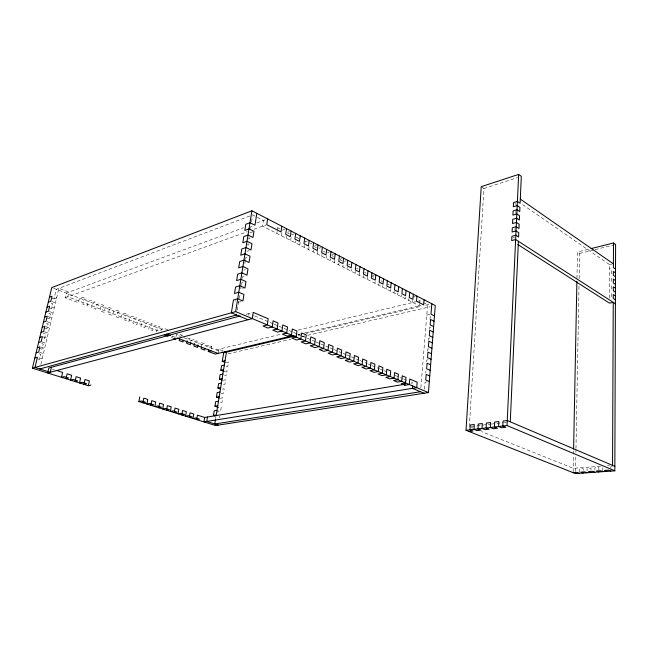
<?xml version="1.0" encoding="UTF-8"?>
<svg xmlns="http://www.w3.org/2000/svg" width="648" height="648" viewBox="0 0 648 648"><rect width="100%" height="100%" fill="white"/><g stroke="black" fill="none" stroke-linecap="round" stroke-linejoin="round"><path stroke-width="0.49" stroke-dasharray="3.24 2.43" d="M609.485 298.242L609.679 264.724L521.405 203.756M610.805 468.431L610.813 466.649L612.433 466.528M611.655 296.752L611.672 292.888L613.559 292.491M611.696 289.04L611.712 285.201L613.591 284.796M611.728 281.378L611.753 277.563L613.624 277.142M611.769 273.764L611.785 269.973L609.655 268.507M602.786 470.78L602.818 467.249M598.825 470.181L598.849 467.54L594.913 467.832L594.88 470.472M590.976 469.873L591 468.123L587.104 468.415L587.072 471.031M583.216 470.44L583.24 468.698L579.401 468.99L579.344 472.457M573.164 471.801L573.488 455.188M573.504 454.175L573.585 450.133M576.955 278.276L577.473 251.991L590.125 248.832M575.537 471.582L575.821 456.435M575.894 452.393L575.951 449.364M575.975 448.351L579.029 284.747M579.142 278.689L579.62 253.441L577.473 251.991M515.014 230.178L515.111 228.193M515.8 213.346L515.897 211.37M469.338 426.684L483.918 188.503L481.221 186.673M424.464 389.246L425.023 382.255L426.74 381.972M425.768 372.965L425.914 371.11M426.659 361.9L426.805 360.061L429.365 359.591M427.534 350.941L427.68 349.118L429.381 348.786M428.409 340.07L428.555 338.272L431.09 337.746M429.268 329.306L429.413 327.515L431.098 327.151M430.053 319.521L430.272 316.856L431.949 316.483M420.86 387.707L427.64 304.754L423.314 302.535M419.572 304.147L419.426 305.84L262.537 226.176L263.428 220.45L252.655 214.917L255.166 213.97M419.645 303.305L419.855 300.761L422.447 302.089M412.29 302.219L412.444 300.518M408.686 300.389L408.839 298.679M405.049 298.542L405.203 296.825M401.387 296.679L401.549 294.962M397.694 294.808L397.856 293.082M393.976 292.92L394.146 291.187M390.234 291.017L390.396 289.283M386.451 289.097L386.629 287.356M382.644 287.169L382.822 285.42M378.813 285.217L378.991 283.468M374.941 283.257L375.127 281.499M367.116 279.28L367.408 276.631M363.164 277.271L363.358 275.497M359.17 275.246L359.47 272.573M355.144 273.205L355.347 271.415M351.095 271.139L351.297 269.349M347.004 269.066L347.215 267.268M342.881 266.976L343.1 265.17M338.726 264.862L338.945 263.056M334.538 262.74L334.87 260.018M330.318 260.593L330.545 258.779M326.057 258.431L326.406 255.693M321.764 256.252L321.999 254.421M317.439 254.056L317.795 251.303M313.073 251.837L313.316 249.998M308.675 249.601L309.047 246.831M304.236 247.35L304.487 245.495M299.757 245.074L300.146 242.287M295.245 242.781L295.504 240.918M290.693 240.473L291.09 237.662M286.1 238.14L286.367 236.261M281.467 235.783L282.018 232.016M276.793 233.418L277.077 231.522M277.223 230.583L277.644 227.748L280.163 226.849M248.654 315.309L248.929 313.543L253.587 315.511M219.502 417.879L219.794 416.073M237.354 310.076L239.063 299.449M239.209 298.526L239.663 295.747L242.214 294.994M241.283 285.647L240.691 289.308L243.251 288.538M241.429 284.731L241.728 282.901L244.272 282.115M242.457 278.348L242.749 276.526L244.45 275.991M245.357 260.302L244.782 263.89L246.475 263.331M245.503 259.411L245.794 257.621L248.33 256.77M248.079 243.413L247.795 245.179L249.48 244.588M249.067 237.249L248.783 239.007L251.311 238.116M250.476 228.509L250.752 226.76L253.271 225.836M251.546 221.827L252.501 215.906M215.654 418.551L215.954 416.737M218.028 410.127L217.728 411.958L220.539 411.48L221.276 406.904L219.405 407.228M218.052 353.435L218.749 349.215L223.025 350.843M211.305 349.086L211.734 346.542L208.194 345.198L205.44 345.878L205.003 348.421M201.439 347.077L201.884 344.525L204.63 343.837L201.05 342.468L198.296 343.173M176.013 336.571L176.337 334.838L179.059 334.101L182.785 335.518M172.109 336.02L171.785 337.754L173.664 338.459M160.89 330.853L161.222 329.103L163.936 328.342L167.751 329.791M156.541 332.035L157.391 327.653L160.097 326.876L156.233 325.409L153.527 326.187L152.669 330.577L148.773 329.111L149.639 324.713L152.337 323.927L148.424 322.437L145.727 323.231L144.852 327.645L140.908 326.163L141.791 321.732L144.48 320.93L140.511 319.424L137.822 320.234L136.931 324.672L132.929 323.166L133.836 318.719L136.517 317.901L132.5 316.37L129.819 317.196L128.903 321.659L124.853 320.136L125.777 315.665L128.45 314.831L124.384 313.276L121.711 314.118L120.779 318.605L116.672 317.066L117.62 312.563L120.277 311.72L116.154 310.149L113.497 311L112.541 315.511L108.378 313.948L109.35 309.428L111.999 308.561L107.819 306.974L105.17 307.849L104.19 312.377L99.97 310.797L100.967 306.253L103.607 305.37L99.363 303.75L96.73 304.641L95.726 309.201L91.457 307.598L92.47 303.029L95.102 302.13L90.801 300.494L88.177 301.401L87.156 305.986L82.823 304.358L83.859 299.765L86.476 298.841L82.118 297.189L79.51 298.112L78.465 302.721L65.197 297.74L66.282 293.099L243.502 227.788M40.848 364.33L58.887 288.336L68.874 292.143L67.789 296.8L159.189 331.25M44.477 338.969L45.692 333.89L42.89 332.926M52.196 298.226L54.027 298.906L56.311 289.316L251.716 215.274M256.786 222.896L265.939 219.526M54.027 298.906L56.603 297.959L53.857 296.938M65.197 297.74L247.334 231.684M253.984 229.279L265.891 224.961M249.772 232.867L253.133 231.66M282.301 230.137L284.82 229.254M287.752 232.211L289.437 231.636M291.495 234.859L294.014 233.993M246.791 251.384L249.326 250.517M307.517 240.951L304.989 241.785L307.646 243.154M310.262 243.786L311.939 243.235M483.918 188.503L517.485 177.584M314.644 246.038L316.329 245.495M243.769 270.192L245.462 269.649M319.002 248.281L320.687 247.739M327.596 252.696L329.281 252.169M331.841 254.883L333.526 254.356M340.224 259.192L341.917 258.682M344.372 261.322L346.056 260.82M241.178 301.49L238.618 302.227L235.175 300.745M372.454 275.756L374.139 275.295M246.005 314.337L251.497 312.838M181.877 335.761L180.055 336.247L176.337 334.838M187.418 339.042L190.156 338.329L187.402 337.276M191.071 340.427L193.809 339.714L197.438 341.099L194.692 341.804M579.62 253.441L594.208 249.828M595.18 249.585L614.628 244.758M208.98 347.223L211.734 346.542M412.744 297.108L415.263 296.492M215.995 349.88L281.54 334.084M298.21 330.067L415.935 301.709M416.915 301.474L421.532 300.356M297.618 334.627L300.567 333.931M304.495 332.999L421.103 305.443M298.096 335.267L300.056 334.805M305.945 333.42L421.751 306.148M425.679 305.216L429.316 304.366M609.679 264.724L611.542 264.295M228.096 353.865L290.936 339.212M301.741 336.693L306.65 335.551M307.63 335.324L430.377 306.698M426.789 315.114L430.159 314.353M225.723 362.653L228.501 362.03L227.788 366.444L225.01 367.06M225.221 371.272L227.075 370.875L226.355 375.322L224.5 375.71M222.855 380.352L225.642 379.785L224.921 384.264L223.058 384.637M222.337 389.124L224.192 388.76L223.471 393.271L220.676 393.798M219.939 398.309L222.742 397.799L222.005 402.343L219.21 402.845M410.873 383.243L412.865 382.911L409.155 381.34M471.339 426.441L490.301 424.189M491.297 424.067L503.277 422.642M504.274 422.52L506.274 422.285M600.453 466.276L573.229 468.326L481.513 431.56M607.508 465.75L609.525 465.596M52.464 369.174L54.302 369.765M39.325 357.85L42.169 358.765M37.689 358.903L39.585 359.51L40.816 354.343L38.929 353.727M39.625 352.342L43.4 353.581M40.16 348.575L42.039 349.199L43.262 344.072L41.383 343.448M40.856 347.166L44.631 348.413M42.088 342.014L45.846 343.278M43.319 336.879L47.061 338.151M44.534 331.776L48.276 333.056M45.036 328.18L46.899 328.828L48.098 323.789L46.243 323.133M45.757 326.681L49.475 327.977M46.964 321.619L50.682 322.923M48.171 316.572L51.872 317.885M47.442 318.111L49.289 318.767L50.479 313.77L47.717 312.781M49.37 311.542L53.063 312.871M49.831 308.124L51.67 308.796L52.853 303.839L50.107 302.827M51.484 306.877L54.246 307.881M51.759 301.555L55.428 302.908M172.384 336.223L176.151 337.64M53.59 288.279L164.276 330.261M183.749 337.649L220.263 351.5M471.218 427.429L473.089 428.182M254.518 315.908L273.148 323.789M274.08 324.186L277.806 325.766M278.737 326.155L292.718 332.068M293.649 332.464L297.375 334.044M298.307 334.433L301.101 335.615M302.033 336.012L311.348 339.957M312.279 340.346L315.074 341.528M316.005 341.925L319.731 343.505M320.663 343.894L329.054 347.441M329.986 347.838L332.78 349.021M333.712 349.418L342.095 352.966M343.027 353.354L345.821 354.537M346.753 354.934L350.479 356.513M351.41 356.902L358.862 360.061M359.794 360.458L367.246 363.609M368.177 364.006L370.98 365.189M371.911 365.577L379.364 368.736M380.295 369.125L383.09 370.308M384.021 370.705L388.679 372.673M395.199 375.435L402.651 378.586M403.583 378.983L408.232 380.951M277.644 227.748L279.968 228.938M287.68 232.899L289.202 233.677M296.031 237.184L298.728 238.569M314.677 246.758L316.418 247.649M323.328 251.205L325.037 252.08M331.841 255.571L333.526 256.438M340.216 259.872L341.869 260.723M348.454 264.101L350.082 264.935M356.554 268.264L358.158 269.082M364.532 272.354L366.112 273.173M372.389 276.388L373.945 277.19M380.878 280.754L382.409 281.54M387.723 284.261L389.229 285.039M513.273 237.2L514.65 238.091M514.86 203.513L516.221 204.444"/><path stroke-width="0.97" d="M612.546 465.369L613.243 302.357L609.452 303.126L517.841 244.539M591.106 248.589L613.494 243L613.389 267.648L615.519 269.123M615.398 303.75L515.638 239.525L511.685 240.602L511.896 236.318L515.84 235.224L518.586 237.006L518.781 232.737L516.035 230.939L512.098 232.049L512.301 227.788L516.237 226.67L518.975 228.477L519.161 224.24L516.432 222.418L512.503 223.552L512.706 219.324L516.626 218.182L519.356 220.012L519.542 215.8L516.821 213.962L512.908 215.12L513.111 210.924L517.015 209.758L519.736 211.604L519.923 207.425L517.209 205.57L513.313 206.744L513.508 202.581L517.404 201.398L520.109 203.261L521.324 176.329L518.651 174.401L481.221 186.673L466.009 430.312L575.505 473.599L614.839 470.813L615.6 244.523L613.494 243M573.601 449.121L576.898 281.305M614.839 470.813L507.036 425.542L518.651 174.401M510.268 421.808L518.4 241.299M139.782 396.876L138.875 401.525L215.533 425.534L428.458 392.575L435.286 305.556L251.918 210.794L51.775 287.591L32.4 368.186L88.347 385.706L91.02 385.074M431.827 303.766L431.001 314.159L434.476 315.916M424.051 299.749L423.63 304.852L416.502 301.207L416.939 296.079M412.63 385.625L412.403 388.346L424.14 393.247M403.89 384.402L204.703 417.474L203.966 421.913L416.721 387.65L417.174 382.19L409.763 379.04L409.293 384.531L404.968 385.244L405.284 381.599M413.343 294.216L412.889 299.36L409.261 297.505L409.722 292.345M406.069 290.458L405.599 295.634L401.914 293.747L402.392 288.554M398.682 286.643L398.196 291.851L394.446 289.931L394.948 284.707M391.181 282.763L390.671 288.004L386.864 286.06L387.391 280.803M383.567 278.826L383.033 284.099L379.161 282.123L379.712 276.834M375.824 274.825L375.265 280.13L371.345 278.122L371.911 272.8M367.959 270.759L367.384 276.097L363.39 274.064L363.982 268.709M359.972 266.636L359.373 272.006L355.315 269.933L355.93 264.546M351.848 262.44L351.224 267.843L347.109 265.737L347.741 260.318M343.602 258.171L342.954 263.615L338.766 261.468L339.422 256.017M335.21 253.838L334.538 259.313L330.278 257.135L330.966 251.643M326.689 249.431L325.985 254.939L321.659 252.728L322.372 247.204M318.014 244.952L317.293 250.501L312.887 248.249L313.624 242.684M309.201 240.4L308.448 245.981L303.969 243.689L304.738 238.091M300.235 235.759L299.457 241.38L294.897 239.055L295.699 233.418M291.114 231.053L290.304 236.706L285.671 234.333L286.497 228.663M281.839 226.257L280.997 231.944L266.733 224.654L267.616 218.903M256.835 213.338L254.948 225.221L249.99 222.718L245.803 224.281L244.806 230.405L249.002 228.874L253.967 231.352L252.987 237.516L247.998 235.054L243.802 236.561L242.789 242.757L246.993 241.275L252.007 243.713L251.011 249.942L245.989 247.528L241.777 248.978L240.756 255.239L244.976 253.805L250.015 256.203L249.01 262.497L243.956 260.123L239.728 261.533L238.691 267.859L242.927 266.482L248.006 268.831L246.993 275.189L241.898 272.865L237.654 274.217L236.617 280.616L240.862 279.288L245.973 281.588L244.952 288.028L239.817 285.744L235.564 287.04L234.511 293.504L238.772 292.232L243.923 294.492L242.887 300.996L237.719 298.76L233.45 300.008L231.36 312.814L247.957 319.739M215.509 419.45L214.772 423.978L420.528 391.732M32.4 368.186L235.637 311.623L251.918 210.794M215.217 415.967L213.443 415.392L214.196 410.8L216.991 410.322M218.473 407.389L214.942 406.223L215.687 401.671L218.481 401.161M219.065 398.018L216.432 397.127L217.169 392.599L219.964 392.064M220.531 389.002L217.906 388.087L218.643 383.6L221.43 383.033M221.989 380.044L219.38 379.121L220.109 374.657L222.888 374.074M224.297 371.474L220.83 370.219L221.559 365.788L224.362 364.97M224.864 362.337L222.28 361.373L223.681 352.796L295.148 335.964M207.506 417.004L206.769 421.459L218.344 425.096M293.69 335.559L215.29 354.083L208.259 351.443L208.551 349.758M205.003 348.421L204.711 350.114L201.147 348.778L201.439 347.077M198.005 344.874L197.559 347.425L193.946 346.073L194.392 343.513M189.435 416.413L190.058 412.825L193.752 413.999L192.983 418.478L195.777 418.009L199.463 419.167L196.668 419.629L197.429 415.166L204.703 417.474M190.763 342.136L190.31 344.704L186.648 343.335L187.11 340.759M174.385 411.691L175.033 408.062L178.824 409.261L178.022 413.789L180.8 413.303L184.583 414.485L181.796 414.971L182.59 410.459L186.341 411.642L185.555 416.146L188.341 415.668L192.075 416.842L189.281 417.312M183.279 340.232L182.971 341.95L179.261 340.565L179.577 338.839M166.706 409.285L167.378 405.632L171.218 406.847L170.392 411.399L173.17 410.897L176.993 412.104L174.223 412.598M168.01 336.336L168.504 333.728M88.347 385.706L89.383 380.886L84.993 379.501L84.159 383.357M75.265 380.57L76.132 376.682L80.579 378.1L79.518 382.936L82.175 382.296L86.613 383.689L83.948 384.329M51.386 367.295L50.228 372.26L34.984 367.465L37.43 357.234L34.854 357.988M49.459 297.205L52.026 296.249L50.844 301.223L48.268 302.154M47.077 307.128L49.645 306.204L48.446 311.21L45.878 312.117M44.672 317.131L47.247 316.24L46.04 321.286L43.465 322.161M42.25 327.216L44.825 326.357L43.602 331.452L41.026 332.294M39.803 337.389L42.379 336.563L41.148 341.699L38.572 342.509M37.341 347.644L39.917 346.858L38.678 352.034L36.094 352.804M39.755 368.963L236.569 314.985M240.165 315.924L48.778 368.007L47.62 372.948L252.258 318.597L253.214 312.377L268.199 318.751L267.292 324.907L262.983 326.009L267.899 328.058L272.217 326.973L273.108 320.841L277.968 322.915L277.093 329.022L272.776 330.091L277.611 332.108L281.929 331.055L282.787 324.964L287.558 326.997L286.716 333.064L282.398 334.109L287.145 336.085L291.462 335.057L292.297 329.014L296.986 331.015L296.176 337.033L291.851 338.045L296.517 339.998L300.842 338.993L301.636 332.991L306.245 334.959L305.467 340.937L301.134 341.925L305.718 343.837L310.052 342.865L310.813 336.903L315.349 338.831L314.596 344.768L310.262 345.732L314.766 347.611L319.1 346.664L319.845 340.743L324.292 342.638L323.571 348.543L319.237 349.475L323.668 351.321L328.001 350.398L328.714 344.525L333.088 346.388L332.392 352.245L328.058 353.152L332.408 354.974L336.749 354.075L337.43 348.235L341.739 350.066L341.067 355.882L336.733 356.773L341.01 358.563L345.352 357.68L346.008 351.888L350.244 353.687L349.596 359.47L345.254 360.329L349.466 362.086L353.808 361.236L354.44 355.477L358.603 357.251L357.98 362.985L353.646 363.828L357.785 365.561L362.127 364.727L362.734 359.008L366.825 360.758L366.233 366.452L361.892 367.27L365.974 368.971L370.308 368.161L370.891 362.483L374.917 364.2L374.35 369.862L370.016 370.656L374.026 372.333L378.359 371.539L378.918 365.901L382.879 367.586L382.328 373.208L377.995 373.993L381.947 375.638L386.273 374.868L386.816 369.263L390.72 370.923L390.185 376.512L385.86 377.274L389.74 378.894L394.073 378.14L394.583 372.576L398.423 374.212L397.921 379.752L393.595 380.498L397.41 382.093L401.736 381.356L402.238 375.832L406.013 377.444L405.526 382.952L401.201 383.673L404.968 385.244M75.055 381.542L77.703 380.894L73.208 379.477L70.559 380.133L71.653 375.265L67.141 373.831L66.039 378.716L68.672 378.051L64.112 376.618L61.479 377.29L62.597 372.389L56.149 370.348M208.259 351.443L211.021 350.779M222.28 361.373L225.05 360.75M220.83 370.219L223.609 369.611M219.38 379.121L222.159 378.545M138.875 401.525L141.612 400.982L145.646 402.254L142.908 402.789L143.799 398.147L147.793 399.419L146.91 404.044L149.656 403.51L153.641 404.765L150.887 405.292L151.762 400.675L155.706 401.93L154.84 406.531L157.594 406.004L161.53 407.244L158.768 407.762L159.619 403.169L163.507 404.401L162.664 408.977L165.434 408.467L169.314 409.69L166.544 410.192M217.906 388.087L220.701 387.545M216.432 397.127L219.226 396.6M214.942 406.223L217.744 405.729M213.443 415.392L216.246 414.931L226.452 352.148L224.743 351.491M466.009 430.312L507.036 425.542M469.047 431.511L473.016 431.058L469.978 429.851L470.278 424.991L474.271 424.505L473.98 429.381L477.017 430.596L481.043 430.134L478.005 428.919L478.289 424.019L482.339 423.533L482.063 428.441L485.093 429.673L489.175 429.203L486.154 427.972L486.421 423.039L490.528 422.545L490.269 427.494L493.29 428.725L497.437 428.255L494.416 427.008L494.667 422.05L498.839 421.548L498.596 426.522L501.609 427.777L505.805 427.291L502.799 426.036L503.034 421.038L507.263 420.536L614.855 466.349M573.14 472.667L576.971 472.392L579.328 473.332M166.73 334.093L170.497 335.51M177.098 337.997L218.052 353.435M164.211 334.911L167.249 336.053M173.664 338.459L175.535 339.163M221.972 352.148L223.681 352.796M583.176 473.056L580.827 472.117L584.699 471.841L587.048 472.781M590.944 472.505L588.603 471.558L592.531 471.274L594.864 472.23M598.809 471.947L596.476 470.991L600.453 470.707L602.778 471.663M606.771 471.38L604.454 470.416L608.48 470.132L610.797 471.096M235.637 311.623L428.458 392.575M429.316 381.542L425.728 379.995L426.182 374.374L429.762 375.937M430.199 370.356L426.627 368.777L427.073 363.204L430.637 364.808M431.066 359.276L427.518 357.656L427.955 352.131L431.503 353.768M431.933 348.292L428.401 346.631L428.838 341.164L432.362 342.833M432.783 337.406L429.276 335.713L429.705 330.286L433.212 331.995M433.634 326.608L430.142 324.891L430.572 319.513L434.055 321.254M615.414 299.854L613.259 298.453L613.275 294.557L615.43 295.966M615.438 292.094L613.292 290.677L613.308 286.805L615.454 288.23M615.462 284.383L613.324 282.949L613.34 279.11L615.479 280.552M615.495 276.728L613.356 275.279L613.373 271.455L615.503 272.913M520.295 199.114L613.405 263.858"/></g></svg>
